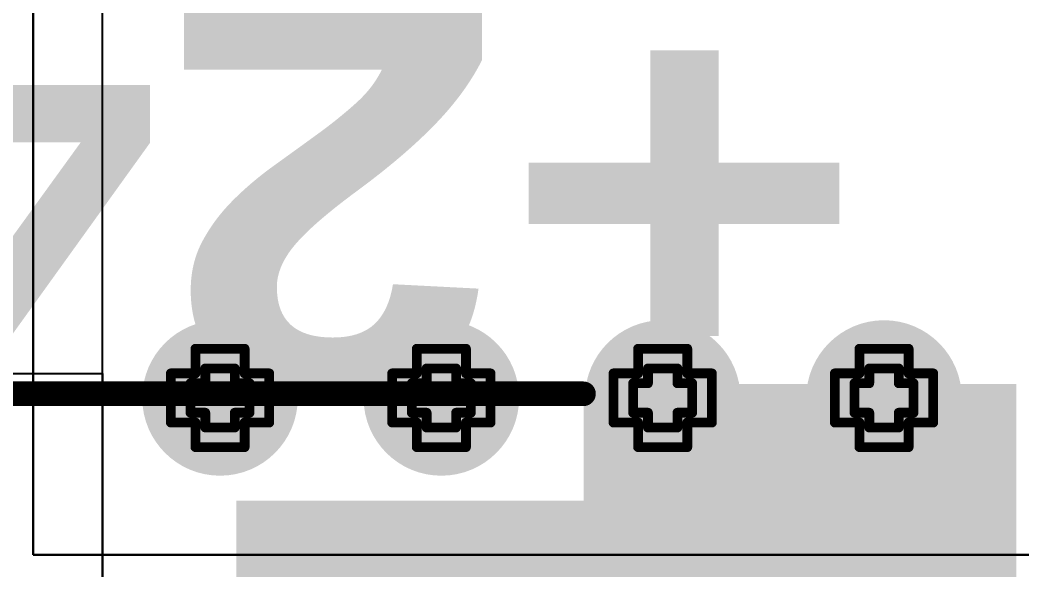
# Model space of a CAD drawing. Header units: inches. Extents: x -4 to 5258, y -4 to 5281.
# Drawn here: x 127.42 to 132.6, y 92.59 to 95.43 of the extents above; entities that cross this region are included whole.
import ezdxf

# ---------------------------------------------------------------- set-up
doc = ezdxf.new("R2010")
doc.units = ezdxf.units.IN
for name, color, linetype in [('Bottom Layer', 5, 'Continuous'), ('Bottom Solder', 6, 'Continuous'), ('Drill Drawing', 1, 'Continuous'), ('Layer 1', 16, 'Continuous'), ('Layer 2', 76, 'Continuous'), ('Top Layer', 1, 'Continuous'), ('Top Overlay', 2, 'Continuous'), ('Top Paste', 8, 'Continuous'), ('Top Solder', 216, 'Continuous'), ('Via Holes', 16, 'Continuous')]:
    doc.layers.add(name, color=color, linetype=linetype)
doc.styles.add('Arial Black_Bold', font='', dxfattribs={"height": 0.2})
doc.styles.get('Arial Black_Bold').set_extended_font_data('Arial Black', bold=True)

# ---------------------------------------------------------------- blocks, each defined once
blk = doc.blocks.new('SMB__232')
at = {"layer": 'Top Layer'}
blk.add_hatch(color=1, dxfattribs=at).paths.add_polyline_path([(0.9, -1.2), (0.9, 1.2), (3.7, 1.2), (3.7, -1.2)])
at = {"layer": 'Top Overlay'}
for points in [[(2.5909, 1.2446), (4.8261, 1.2446), (4.8261, 1.905), (2.5909, 1.905)], [(3.7338, -1.651), (4.826, -1.651), (4.826, 1.3462), (3.7338, 1.3462)]]:
    blk.add_hatch(color=2, dxfattribs=at).paths.add_polyline_path(points)
at = {"layer": 'Top Paste'}
blk.add_hatch(color=8, dxfattribs=at).paths.add_polyline_path([(0.9, -1.2), (0.9, 1.2), (3.7, 1.2), (3.7, -1.2)])
at = {"layer": 'Top Solder'}
blk.add_hatch(color=216, dxfattribs=at).paths.add_polyline_path([(0.7984, -1.3016), (0.7984, 1.3016), (3.8016, 1.3016), (3.8016, -1.3016)])
at = {"layer": 'Top Overlay'}
blk.add_lwpolyline([(-2.2098, 1.8542, 0.127, 0.127, 0), (2.5908, 1.8542, 0.127, 0.127, 0)], format="xyseb", dxfattribs=at)
blk.add_lwpolyline([(2.5591, 1.8542, 0.0635, 0.0635, 1), (2.6225, 1.8542, 0.0635, 0.0635, 1)], format="xyseb", close=True, dxfattribs=at)

msp = doc.modelspace()

# ---------------------------------------------------------------- hatches: boundary and pattern name
at = {"layer": 'Bottom Layer'}
h = msp.add_hatch(color=5, dxfattribs=at)
edge = h.paths.add_edge_path()
edge.add_arc((128.4562, 93.4737), 0.3, 0, 360)
h = msp.add_hatch(color=5, dxfattribs=at)
edge = h.paths.add_edge_path()
edge.add_arc((129.5992, 93.4737), 0.3, 0, 360)
h = msp.add_hatch(color=5, dxfattribs=at)
edge = h.paths.add_edge_path()
edge.add_arc((130.7422, 93.4737), 0.3, 0, 360)
h = msp.add_hatch(color=5, dxfattribs=at)
edge = h.paths.add_edge_path()
edge.add_arc((131.8852, 93.4737), 0.3, 0, 360)
at = {"layer": 'Bottom Solder'}
h = msp.add_hatch(color=6, dxfattribs=at)
edge = h.paths.add_edge_path()
edge.add_arc((128.4562, 93.4737), 0.4016, 0, 360)
h = msp.add_hatch(color=6, dxfattribs=at)
edge = h.paths.add_edge_path()
edge.add_arc((129.5992, 93.4737), 0.4016, 0, 360)
h = msp.add_hatch(color=6, dxfattribs=at)
edge = h.paths.add_edge_path()
edge.add_arc((130.7422, 93.4737), 0.4016, 0, 360)
h = msp.add_hatch(color=6, dxfattribs=at)
edge = h.paths.add_edge_path()
edge.add_arc((131.8852, 93.4737), 0.4016, 0, 360)
at = {"layer": 'Layer 1'}
h = msp.add_hatch(color=16, dxfattribs=at)
edge = h.paths.add_edge_path()
edge.add_arc((128.4562, 93.4737), 0.3, 0, 360)
h = msp.add_hatch(color=16, dxfattribs=at)
edge = h.paths.add_edge_path()
edge.add_arc((129.5992, 93.4737), 0.3, 0, 360)
h = msp.add_hatch(color=16, dxfattribs=at)
edge = h.paths.add_edge_path()
edge.add_arc((130.7422, 93.4737), 0.3, 0, 360)
h = msp.add_hatch(color=16, dxfattribs=at)
edge = h.paths.add_edge_path()
edge.add_arc((131.8852, 93.4737), 0.3, 0, 360)
at = {"layer": 'Layer 2'}
h = msp.add_hatch(color=76, dxfattribs=at)
edge = h.paths.add_edge_path()
edge.add_arc((128.4562, 93.4737), 0.3, 0, 360)
h = msp.add_hatch(color=76, dxfattribs=at)
edge = h.paths.add_edge_path()
edge.add_arc((129.5992, 93.4737), 0.3, 0, 360)
h = msp.add_hatch(color=76, dxfattribs=at)
edge = h.paths.add_edge_path()
edge.add_arc((130.7422, 93.4737), 0.3, 0, 360)
h = msp.add_hatch(color=76, dxfattribs=at)
edge = h.paths.add_edge_path()
edge.add_arc((131.8852, 93.4737), 0.3, 0, 360)
at = {"layer": 'Top Layer'}
h = msp.add_hatch(color=1, dxfattribs=at)
edge = h.paths.add_edge_path()
edge.add_arc((128.4562, 93.4737), 0.3, 0, 360)
h = msp.add_hatch(color=1, dxfattribs=at)
edge = h.paths.add_edge_path()
edge.add_arc((129.5992, 93.4737), 0.3, 0, 360)
h = msp.add_hatch(color=1, dxfattribs=at)
edge = h.paths.add_edge_path()
edge.add_arc((130.7422, 93.4737), 0.3, 0, 360)
h = msp.add_hatch(color=1, dxfattribs=at)
edge = h.paths.add_edge_path()
edge.add_arc((131.8852, 93.4737), 0.3, 0, 360)
at = {"layer": 'Top Solder'}
h = msp.add_hatch(color=216, dxfattribs=at)
edge = h.paths.add_edge_path()
edge.add_arc((128.4562, 93.4737), 0.4016, 0, 360)
h = msp.add_hatch(color=216, dxfattribs=at)
edge = h.paths.add_edge_path()
edge.add_arc((129.5992, 93.4737), 0.4016, 0, 360)
h = msp.add_hatch(color=216, dxfattribs=at)
edge = h.paths.add_edge_path()
edge.add_arc((130.7422, 93.4737), 0.4016, 0, 360)
h = msp.add_hatch(color=216, dxfattribs=at)
edge = h.paths.add_edge_path()
edge.add_arc((131.8852, 93.4737), 0.4016, 0, 360)
at = {"layer": 'Via Holes'}
h = msp.add_hatch(color=7, dxfattribs=at)
edge = h.paths.add_edge_path()
edge.add_arc((128.4562, 93.4737), 0.15, 0, 360)
h = msp.add_hatch(color=7, dxfattribs=at)
edge = h.paths.add_edge_path()
edge.add_arc((129.5992, 93.4737), 0.15, 0, 360)
h = msp.add_hatch(color=7, dxfattribs=at)
edge = h.paths.add_edge_path()
edge.add_arc((130.7422, 93.4737), 0.15, 0, 360)
h = msp.add_hatch(color=7, dxfattribs=at)
edge = h.paths.add_edge_path()
edge.add_arc((131.8852, 93.4737), 0.15, 0, 360)

# ---------------------------------------------------------------- linework, layer by layer
at = {"layer": 'Drill Drawing'}
for points in [[(128.3292, 93.6007, 0.0508, 0.0508, 0), (128.3292, 93.7277, 0.0508, 0.0508, 0)], [(128.3292, 93.7277, 0.0508, 0.0508, 0), (128.5832, 93.7277, 0.0508, 0.0508, 0)], [(128.5832, 93.6007, 0.0508, 0.0508, 0), (128.5832, 93.7277, 0.0508, 0.0508, 0)], [(129.4722, 93.6007, 0.0508, 0.0508, 0), (129.4722, 93.7277, 0.0508, 0.0508, 0)], [(129.4722, 93.7277, 0.0508, 0.0508, 0), (129.7262, 93.7277, 0.0508, 0.0508, 0)], [(129.7262, 93.6007, 0.0508, 0.0508, 0), (129.7262, 93.7277, 0.0508, 0.0508, 0)], [(130.6152, 93.6007, 0.0508, 0.0508, 0), (130.6152, 93.7277, 0.0508, 0.0508, 0)], [(130.6152, 93.7277, 0.0508, 0.0508, 0), (130.8692, 93.7277, 0.0508, 0.0508, 0)], [(130.8692, 93.6007, 0.0508, 0.0508, 0), (130.8692, 93.7277, 0.0508, 0.0508, 0)], [(131.7582, 93.6007, 0.0508, 0.0508, 0), (131.7582, 93.7277, 0.0508, 0.0508, 0)], [(131.7582, 93.7277, 0.0508, 0.0508, 0), (132.0122, 93.7277, 0.0508, 0.0508, 0)], [(132.0122, 93.6007, 0.0508, 0.0508, 0), (132.0122, 93.7277, 0.0508, 0.0508, 0)], [(128.2022, 93.3467, 0.0508, 0.0508, 0), (128.2022, 93.6007, 0.0508, 0.0508, 0)], [(128.2022, 93.6007, 0.0508, 0.0508, 0), (128.3292, 93.6007, 0.0508, 0.0508, 0)], [(128.38, 93.5499, 0.0508, 0.0508, 0), (128.38, 93.6261, 0.0508, 0.0508, 0)], [(128.38, 93.6261, 0.0508, 0.0508, 0), (128.5324, 93.6261, 0.0508, 0.0508, 0)], [(128.5324, 93.5499, 0.0508, 0.0508, 0), (128.5324, 93.6261, 0.0508, 0.0508, 0)], [(128.5832, 93.6007, 0.0508, 0.0508, 0), (128.7102, 93.6007, 0.0508, 0.0508, 0)], [(128.7102, 93.3467, 0.0508, 0.0508, 0), (128.7102, 93.6007, 0.0508, 0.0508, 0)], [(129.3452, 93.3467, 0.0508, 0.0508, 0), (129.3452, 93.6007, 0.0508, 0.0508, 0)], [(129.3452, 93.6007, 0.0508, 0.0508, 0), (129.4722, 93.6007, 0.0508, 0.0508, 0)], [(129.523, 93.5499, 0.0508, 0.0508, 0), (129.523, 93.6261, 0.0508, 0.0508, 0)], [(129.523, 93.6261, 0.0508, 0.0508, 0), (129.6754, 93.6261, 0.0508, 0.0508, 0)], [(129.6754, 93.5499, 0.0508, 0.0508, 0), (129.6754, 93.6261, 0.0508, 0.0508, 0)], [(129.7262, 93.6007, 0.0508, 0.0508, 0), (129.8532, 93.6007, 0.0508, 0.0508, 0)], [(129.8532, 93.3467, 0.0508, 0.0508, 0), (129.8532, 93.6007, 0.0508, 0.0508, 0)], [(130.4882, 93.3467, 0.0508, 0.0508, 0), (130.4882, 93.6007, 0.0508, 0.0508, 0)], [(130.4882, 93.6007, 0.0508, 0.0508, 0), (130.6152, 93.6007, 0.0508, 0.0508, 0)], [(130.666, 93.5499, 0.0508, 0.0508, 0), (130.666, 93.6261, 0.0508, 0.0508, 0)], [(130.666, 93.6261, 0.0508, 0.0508, 0), (130.8184, 93.6261, 0.0508, 0.0508, 0)], [(130.8184, 93.5499, 0.0508, 0.0508, 0), (130.8184, 93.6261, 0.0508, 0.0508, 0)], [(130.8692, 93.6007, 0.0508, 0.0508, 0), (130.9962, 93.6007, 0.0508, 0.0508, 0)], [(130.9962, 93.3467, 0.0508, 0.0508, 0), (130.9962, 93.6007, 0.0508, 0.0508, 0)], [(131.6312, 93.3467, 0.0508, 0.0508, 0), (131.6312, 93.6007, 0.0508, 0.0508, 0)], [(131.6312, 93.6007, 0.0508, 0.0508, 0), (131.7582, 93.6007, 0.0508, 0.0508, 0)], [(131.809, 93.5499, 0.0508, 0.0508, 0), (131.809, 93.6261, 0.0508, 0.0508, 0)], [(131.809, 93.6261, 0.0508, 0.0508, 0), (131.9614, 93.6261, 0.0508, 0.0508, 0)], [(131.9614, 93.5499, 0.0508, 0.0508, 0), (131.9614, 93.6261, 0.0508, 0.0508, 0)], [(132.0122, 93.6007, 0.0508, 0.0508, 0), (132.1392, 93.6007, 0.0508, 0.0508, 0)], [(132.1392, 93.3467, 0.0508, 0.0508, 0), (132.1392, 93.6007, 0.0508, 0.0508, 0)], [(128.3038, 93.3975, 0.0508, 0.0508, 0), (128.3038, 93.5499, 0.0508, 0.0508, 0)], [(128.3038, 93.5499, 0.0508, 0.0508, 0), (128.38, 93.5499, 0.0508, 0.0508, 0)], [(128.5324, 93.5499, 0.0508, 0.0508, 0), (128.6086, 93.5499, 0.0508, 0.0508, 0)], [(128.6086, 93.3975, 0.0508, 0.0508, 0), (128.6086, 93.5499, 0.0508, 0.0508, 0)], [(129.4468, 93.3975, 0.0508, 0.0508, 0), (129.4468, 93.5499, 0.0508, 0.0508, 0)], [(129.4468, 93.5499, 0.0508, 0.0508, 0), (129.523, 93.5499, 0.0508, 0.0508, 0)], [(129.6754, 93.5499, 0.0508, 0.0508, 0), (129.7516, 93.5499, 0.0508, 0.0508, 0)], [(129.7516, 93.3975, 0.0508, 0.0508, 0), (129.7516, 93.5499, 0.0508, 0.0508, 0)], [(130.5898, 93.3975, 0.0508, 0.0508, 0), (130.5898, 93.5499, 0.0508, 0.0508, 0)], [(130.5898, 93.5499, 0.0508, 0.0508, 0), (130.666, 93.5499, 0.0508, 0.0508, 0)], [(130.8184, 93.5499, 0.0508, 0.0508, 0), (130.8946, 93.5499, 0.0508, 0.0508, 0)], [(130.8946, 93.3975, 0.0508, 0.0508, 0), (130.8946, 93.5499, 0.0508, 0.0508, 0)], [(131.7328, 93.3975, 0.0508, 0.0508, 0), (131.7328, 93.5499, 0.0508, 0.0508, 0)], [(131.7328, 93.5499, 0.0508, 0.0508, 0), (131.809, 93.5499, 0.0508, 0.0508, 0)], [(131.9614, 93.5499, 0.0508, 0.0508, 0), (132.0376, 93.5499, 0.0508, 0.0508, 0)], [(132.0376, 93.3975, 0.0508, 0.0508, 0), (132.0376, 93.5499, 0.0508, 0.0508, 0)], [(128.3038, 93.3975, 0.0508, 0.0508, 0), (128.38, 93.3975, 0.0508, 0.0508, 0)], [(128.38, 93.3213, 0.0508, 0.0508, 0), (128.38, 93.3975, 0.0508, 0.0508, 0)], [(128.5324, 93.3975, 0.0508, 0.0508, 0), (128.6086, 93.3975, 0.0508, 0.0508, 0)], [(128.5324, 93.3213, 0.0508, 0.0508, 0), (128.5324, 93.3975, 0.0508, 0.0508, 0)], [(129.4468, 93.3975, 0.0508, 0.0508, 0), (129.523, 93.3975, 0.0508, 0.0508, 0)], [(129.523, 93.3213, 0.0508, 0.0508, 0), (129.523, 93.3975, 0.0508, 0.0508, 0)], [(129.6754, 93.3975, 0.0508, 0.0508, 0), (129.7516, 93.3975, 0.0508, 0.0508, 0)], [(129.6754, 93.3213, 0.0508, 0.0508, 0), (129.6754, 93.3975, 0.0508, 0.0508, 0)], [(130.5898, 93.3975, 0.0508, 0.0508, 0), (130.666, 93.3975, 0.0508, 0.0508, 0)], [(130.666, 93.3213, 0.0508, 0.0508, 0), (130.666, 93.3975, 0.0508, 0.0508, 0)], [(130.8184, 93.3975, 0.0508, 0.0508, 0), (130.8946, 93.3975, 0.0508, 0.0508, 0)], [(130.8184, 93.3213, 0.0508, 0.0508, 0), (130.8184, 93.3975, 0.0508, 0.0508, 0)], [(131.7328, 93.3975, 0.0508, 0.0508, 0), (131.809, 93.3975, 0.0508, 0.0508, 0)], [(131.809, 93.3213, 0.0508, 0.0508, 0), (131.809, 93.3975, 0.0508, 0.0508, 0)], [(131.9614, 93.3975, 0.0508, 0.0508, 0), (132.0376, 93.3975, 0.0508, 0.0508, 0)], [(131.9614, 93.3213, 0.0508, 0.0508, 0), (131.9614, 93.3975, 0.0508, 0.0508, 0)], [(128.2022, 93.3467, 0.0508, 0.0508, 0), (128.3292, 93.3467, 0.0508, 0.0508, 0)], [(128.3292, 93.2197, 0.0508, 0.0508, 0), (128.3292, 93.3467, 0.0508, 0.0508, 0)], [(128.38, 93.3213, 0.0508, 0.0508, 0), (128.5324, 93.3213, 0.0508, 0.0508, 0)], [(128.5832, 93.3467, 0.0508, 0.0508, 0), (128.7102, 93.3467, 0.0508, 0.0508, 0)], [(128.5832, 93.2197, 0.0508, 0.0508, 0), (128.5832, 93.3467, 0.0508, 0.0508, 0)], [(129.3452, 93.3467, 0.0508, 0.0508, 0), (129.4722, 93.3467, 0.0508, 0.0508, 0)], [(129.4722, 93.2197, 0.0508, 0.0508, 0), (129.4722, 93.3467, 0.0508, 0.0508, 0)], [(129.523, 93.3213, 0.0508, 0.0508, 0), (129.6754, 93.3213, 0.0508, 0.0508, 0)], [(129.7262, 93.3467, 0.0508, 0.0508, 0), (129.8532, 93.3467, 0.0508, 0.0508, 0)], [(129.7262, 93.2197, 0.0508, 0.0508, 0), (129.7262, 93.3467, 0.0508, 0.0508, 0)], [(130.4882, 93.3467, 0.0508, 0.0508, 0), (130.6152, 93.3467, 0.0508, 0.0508, 0)], [(130.6152, 93.2197, 0.0508, 0.0508, 0), (130.6152, 93.3467, 0.0508, 0.0508, 0)], [(130.666, 93.3213, 0.0508, 0.0508, 0), (130.8184, 93.3213, 0.0508, 0.0508, 0)], [(130.8692, 93.3467, 0.0508, 0.0508, 0), (130.9962, 93.3467, 0.0508, 0.0508, 0)], [(130.8692, 93.2197, 0.0508, 0.0508, 0), (130.8692, 93.3467, 0.0508, 0.0508, 0)], [(131.6312, 93.3467, 0.0508, 0.0508, 0), (131.7582, 93.3467, 0.0508, 0.0508, 0)], [(131.7582, 93.2197, 0.0508, 0.0508, 0), (131.7582, 93.3467, 0.0508, 0.0508, 0)], [(131.809, 93.3213, 0.0508, 0.0508, 0), (131.9614, 93.3213, 0.0508, 0.0508, 0)], [(132.0122, 93.3467, 0.0508, 0.0508, 0), (132.1392, 93.3467, 0.0508, 0.0508, 0)], [(132.0122, 93.2197, 0.0508, 0.0508, 0), (132.0122, 93.3467, 0.0508, 0.0508, 0)], [(128.3292, 93.2197, 0.0508, 0.0508, 0), (128.5832, 93.2197, 0.0508, 0.0508, 0)], [(129.4722, 93.2197, 0.0508, 0.0508, 0), (129.7262, 93.2197, 0.0508, 0.0508, 0)], [(130.6152, 93.2197, 0.0508, 0.0508, 0), (130.8692, 93.2197, 0.0508, 0.0508, 0)], [(131.7582, 93.2197, 0.0508, 0.0508, 0), (132.0122, 93.2197, 0.0508, 0.0508, 0)]]:
    msp.add_lwpolyline(points, format="xyseb", dxfattribs=at)
for points in [[(128.3165, 93.7277, 0.0254, 0.0254, 1), (128.3419, 93.7277, 0.0254, 0.0254, 1)], [(128.3165, 93.7277, 0.0254, 0.0254, 1), (128.3419, 93.7277, 0.0254, 0.0254, 1)], [(128.5705, 93.7277, 0.0254, 0.0254, 1), (128.5959, 93.7277, 0.0254, 0.0254, 1)], [(128.5705, 93.7277, 0.0254, 0.0254, 1), (128.5959, 93.7277, 0.0254, 0.0254, 1)], [(129.4595, 93.7277, 0.0254, 0.0254, 1), (129.4849, 93.7277, 0.0254, 0.0254, 1)], [(129.4595, 93.7277, 0.0254, 0.0254, 1), (129.4849, 93.7277, 0.0254, 0.0254, 1)], [(129.7135, 93.7277, 0.0254, 0.0254, 1), (129.7389, 93.7277, 0.0254, 0.0254, 1)], [(129.7135, 93.7277, 0.0254, 0.0254, 1), (129.7389, 93.7277, 0.0254, 0.0254, 1)], [(130.6025, 93.7277, 0.0254, 0.0254, 1), (130.6279, 93.7277, 0.0254, 0.0254, 1)], [(130.6025, 93.7277, 0.0254, 0.0254, 1), (130.6279, 93.7277, 0.0254, 0.0254, 1)], [(130.8565, 93.7277, 0.0254, 0.0254, 1), (130.8819, 93.7277, 0.0254, 0.0254, 1)], [(130.8565, 93.7277, 0.0254, 0.0254, 1), (130.8819, 93.7277, 0.0254, 0.0254, 1)], [(131.7455, 93.7277, 0.0254, 0.0254, 1), (131.7709, 93.7277, 0.0254, 0.0254, 1)], [(131.7455, 93.7277, 0.0254, 0.0254, 1), (131.7709, 93.7277, 0.0254, 0.0254, 1)], [(131.9995, 93.7277, 0.0254, 0.0254, 1), (132.0249, 93.7277, 0.0254, 0.0254, 1)], [(131.9995, 93.7277, 0.0254, 0.0254, 1), (132.0249, 93.7277, 0.0254, 0.0254, 1)], [(128.1895, 93.6007, 0.0254, 0.0254, 1), (128.2149, 93.6007, 0.0254, 0.0254, 1)], [(128.1895, 93.6007, 0.0254, 0.0254, 1), (128.2149, 93.6007, 0.0254, 0.0254, 1)], [(128.3165, 93.6007, 0.0254, 0.0254, 1), (128.3419, 93.6007, 0.0254, 0.0254, 1)], [(128.3165, 93.6007, 0.0254, 0.0254, 1), (128.3419, 93.6007, 0.0254, 0.0254, 1)], [(128.3673, 93.6261, 0.0254, 0.0254, 1), (128.3927, 93.6261, 0.0254, 0.0254, 1)], [(128.3673, 93.6261, 0.0254, 0.0254, 1), (128.3927, 93.6261, 0.0254, 0.0254, 1)], [(128.5197, 93.6261, 0.0254, 0.0254, 1), (128.5451, 93.6261, 0.0254, 0.0254, 1)], [(128.5197, 93.6261, 0.0254, 0.0254, 1), (128.5451, 93.6261, 0.0254, 0.0254, 1)], [(128.5705, 93.6007, 0.0254, 0.0254, 1), (128.5959, 93.6007, 0.0254, 0.0254, 1)], [(128.5705, 93.6007, 0.0254, 0.0254, 1), (128.5959, 93.6007, 0.0254, 0.0254, 1)], [(128.6975, 93.6007, 0.0254, 0.0254, 1), (128.7229, 93.6007, 0.0254, 0.0254, 1)], [(128.6975, 93.6007, 0.0254, 0.0254, 1), (128.7229, 93.6007, 0.0254, 0.0254, 1)], [(129.3325, 93.6007, 0.0254, 0.0254, 1), (129.3579, 93.6007, 0.0254, 0.0254, 1)], [(129.3325, 93.6007, 0.0254, 0.0254, 1), (129.3579, 93.6007, 0.0254, 0.0254, 1)], [(129.4595, 93.6007, 0.0254, 0.0254, 1), (129.4849, 93.6007, 0.0254, 0.0254, 1)], [(129.4595, 93.6007, 0.0254, 0.0254, 1), (129.4849, 93.6007, 0.0254, 0.0254, 1)], [(129.5103, 93.6261, 0.0254, 0.0254, 1), (129.5357, 93.6261, 0.0254, 0.0254, 1)], [(129.5103, 93.6261, 0.0254, 0.0254, 1), (129.5357, 93.6261, 0.0254, 0.0254, 1)], [(129.6627, 93.6261, 0.0254, 0.0254, 1), (129.6881, 93.6261, 0.0254, 0.0254, 1)], [(129.6627, 93.6261, 0.0254, 0.0254, 1), (129.6881, 93.6261, 0.0254, 0.0254, 1)], [(129.7135, 93.6007, 0.0254, 0.0254, 1), (129.7389, 93.6007, 0.0254, 0.0254, 1)], [(129.7135, 93.6007, 0.0254, 0.0254, 1), (129.7389, 93.6007, 0.0254, 0.0254, 1)], [(129.8405, 93.6007, 0.0254, 0.0254, 1), (129.8659, 93.6007, 0.0254, 0.0254, 1)], [(129.8405, 93.6007, 0.0254, 0.0254, 1), (129.8659, 93.6007, 0.0254, 0.0254, 1)], [(130.4755, 93.6007, 0.0254, 0.0254, 1), (130.5009, 93.6007, 0.0254, 0.0254, 1)], [(130.4755, 93.6007, 0.0254, 0.0254, 1), (130.5009, 93.6007, 0.0254, 0.0254, 1)], [(130.6025, 93.6007, 0.0254, 0.0254, 1), (130.6279, 93.6007, 0.0254, 0.0254, 1)], [(130.6025, 93.6007, 0.0254, 0.0254, 1), (130.6279, 93.6007, 0.0254, 0.0254, 1)], [(130.6533, 93.6261, 0.0254, 0.0254, 1), (130.6787, 93.6261, 0.0254, 0.0254, 1)], [(130.6533, 93.6261, 0.0254, 0.0254, 1), (130.6787, 93.6261, 0.0254, 0.0254, 1)], [(130.8057, 93.6261, 0.0254, 0.0254, 1), (130.8311, 93.6261, 0.0254, 0.0254, 1)], [(130.8057, 93.6261, 0.0254, 0.0254, 1), (130.8311, 93.6261, 0.0254, 0.0254, 1)], [(130.8565, 93.6007, 0.0254, 0.0254, 1), (130.8819, 93.6007, 0.0254, 0.0254, 1)], [(130.8565, 93.6007, 0.0254, 0.0254, 1), (130.8819, 93.6007, 0.0254, 0.0254, 1)], [(130.9835, 93.6007, 0.0254, 0.0254, 1), (131.0089, 93.6007, 0.0254, 0.0254, 1)], [(130.9835, 93.6007, 0.0254, 0.0254, 1), (131.0089, 93.6007, 0.0254, 0.0254, 1)], [(131.6185, 93.6007, 0.0254, 0.0254, 1), (131.6439, 93.6007, 0.0254, 0.0254, 1)], [(131.6185, 93.6007, 0.0254, 0.0254, 1), (131.6439, 93.6007, 0.0254, 0.0254, 1)], [(131.7455, 93.6007, 0.0254, 0.0254, 1), (131.7709, 93.6007, 0.0254, 0.0254, 1)], [(131.7455, 93.6007, 0.0254, 0.0254, 1), (131.7709, 93.6007, 0.0254, 0.0254, 1)], [(131.7963, 93.6261, 0.0254, 0.0254, 1), (131.8217, 93.6261, 0.0254, 0.0254, 1)], [(131.7963, 93.6261, 0.0254, 0.0254, 1), (131.8217, 93.6261, 0.0254, 0.0254, 1)], [(131.9487, 93.6261, 0.0254, 0.0254, 1), (131.9741, 93.6261, 0.0254, 0.0254, 1)], [(131.9487, 93.6261, 0.0254, 0.0254, 1), (131.9741, 93.6261, 0.0254, 0.0254, 1)], [(131.9995, 93.6007, 0.0254, 0.0254, 1), (132.0249, 93.6007, 0.0254, 0.0254, 1)], [(131.9995, 93.6007, 0.0254, 0.0254, 1), (132.0249, 93.6007, 0.0254, 0.0254, 1)], [(132.1265, 93.6007, 0.0254, 0.0254, 1), (132.1519, 93.6007, 0.0254, 0.0254, 1)], [(132.1265, 93.6007, 0.0254, 0.0254, 1), (132.1519, 93.6007, 0.0254, 0.0254, 1)], [(128.2911, 93.5499, 0.0254, 0.0254, 1), (128.3165, 93.5499, 0.0254, 0.0254, 1)], [(128.2911, 93.5499, 0.0254, 0.0254, 1), (128.3165, 93.5499, 0.0254, 0.0254, 1)], [(128.3673, 93.5499, 0.0254, 0.0254, 1), (128.3927, 93.5499, 0.0254, 0.0254, 1)], [(128.3673, 93.5499, 0.0254, 0.0254, 1), (128.3927, 93.5499, 0.0254, 0.0254, 1)], [(128.5197, 93.5499, 0.0254, 0.0254, 1), (128.5451, 93.5499, 0.0254, 0.0254, 1)], [(128.5197, 93.5499, 0.0254, 0.0254, 1), (128.5451, 93.5499, 0.0254, 0.0254, 1)], [(128.5959, 93.5499, 0.0254, 0.0254, 1), (128.6213, 93.5499, 0.0254, 0.0254, 1)], [(128.5959, 93.5499, 0.0254, 0.0254, 1), (128.6213, 93.5499, 0.0254, 0.0254, 1)], [(129.4341, 93.5499, 0.0254, 0.0254, 1), (129.4595, 93.5499, 0.0254, 0.0254, 1)], [(129.4341, 93.5499, 0.0254, 0.0254, 1), (129.4595, 93.5499, 0.0254, 0.0254, 1)], [(129.5103, 93.5499, 0.0254, 0.0254, 1), (129.5357, 93.5499, 0.0254, 0.0254, 1)], [(129.5103, 93.5499, 0.0254, 0.0254, 1), (129.5357, 93.5499, 0.0254, 0.0254, 1)], [(129.6627, 93.5499, 0.0254, 0.0254, 1), (129.6881, 93.5499, 0.0254, 0.0254, 1)], [(129.6627, 93.5499, 0.0254, 0.0254, 1), (129.6881, 93.5499, 0.0254, 0.0254, 1)], [(129.7389, 93.5499, 0.0254, 0.0254, 1), (129.7643, 93.5499, 0.0254, 0.0254, 1)], [(129.7389, 93.5499, 0.0254, 0.0254, 1), (129.7643, 93.5499, 0.0254, 0.0254, 1)], [(130.5771, 93.5499, 0.0254, 0.0254, 1), (130.6025, 93.5499, 0.0254, 0.0254, 1)], [(130.5771, 93.5499, 0.0254, 0.0254, 1), (130.6025, 93.5499, 0.0254, 0.0254, 1)], [(130.6533, 93.5499, 0.0254, 0.0254, 1), (130.6787, 93.5499, 0.0254, 0.0254, 1)], [(130.6533, 93.5499, 0.0254, 0.0254, 1), (130.6787, 93.5499, 0.0254, 0.0254, 1)], [(130.8057, 93.5499, 0.0254, 0.0254, 1), (130.8311, 93.5499, 0.0254, 0.0254, 1)], [(130.8057, 93.5499, 0.0254, 0.0254, 1), (130.8311, 93.5499, 0.0254, 0.0254, 1)], [(130.8819, 93.5499, 0.0254, 0.0254, 1), (130.9073, 93.5499, 0.0254, 0.0254, 1)], [(130.8819, 93.5499, 0.0254, 0.0254, 1), (130.9073, 93.5499, 0.0254, 0.0254, 1)], [(131.7201, 93.5499, 0.0254, 0.0254, 1), (131.7455, 93.5499, 0.0254, 0.0254, 1)], [(131.7201, 93.5499, 0.0254, 0.0254, 1), (131.7455, 93.5499, 0.0254, 0.0254, 1)], [(131.7963, 93.5499, 0.0254, 0.0254, 1), (131.8217, 93.5499, 0.0254, 0.0254, 1)], [(131.7963, 93.5499, 0.0254, 0.0254, 1), (131.8217, 93.5499, 0.0254, 0.0254, 1)], [(131.9487, 93.5499, 0.0254, 0.0254, 1), (131.9741, 93.5499, 0.0254, 0.0254, 1)], [(131.9487, 93.5499, 0.0254, 0.0254, 1), (131.9741, 93.5499, 0.0254, 0.0254, 1)], [(132.0249, 93.5499, 0.0254, 0.0254, 1), (132.0503, 93.5499, 0.0254, 0.0254, 1)], [(132.0249, 93.5499, 0.0254, 0.0254, 1), (132.0503, 93.5499, 0.0254, 0.0254, 1)], [(128.2911, 93.3975, 0.0254, 0.0254, 1), (128.3165, 93.3975, 0.0254, 0.0254, 1)], [(128.2911, 93.3975, 0.0254, 0.0254, 1), (128.3165, 93.3975, 0.0254, 0.0254, 1)], [(128.3673, 93.3975, 0.0254, 0.0254, 1), (128.3927, 93.3975, 0.0254, 0.0254, 1)], [(128.3673, 93.3975, 0.0254, 0.0254, 1), (128.3927, 93.3975, 0.0254, 0.0254, 1)], [(128.5197, 93.3975, 0.0254, 0.0254, 1), (128.5451, 93.3975, 0.0254, 0.0254, 1)], [(128.5197, 93.3975, 0.0254, 0.0254, 1), (128.5451, 93.3975, 0.0254, 0.0254, 1)], [(128.5959, 93.3975, 0.0254, 0.0254, 1), (128.6213, 93.3975, 0.0254, 0.0254, 1)], [(128.5959, 93.3975, 0.0254, 0.0254, 1), (128.6213, 93.3975, 0.0254, 0.0254, 1)], [(129.4341, 93.3975, 0.0254, 0.0254, 1), (129.4595, 93.3975, 0.0254, 0.0254, 1)], [(129.4341, 93.3975, 0.0254, 0.0254, 1), (129.4595, 93.3975, 0.0254, 0.0254, 1)], [(129.5103, 93.3975, 0.0254, 0.0254, 1), (129.5357, 93.3975, 0.0254, 0.0254, 1)], [(129.5103, 93.3975, 0.0254, 0.0254, 1), (129.5357, 93.3975, 0.0254, 0.0254, 1)], [(129.6627, 93.3975, 0.0254, 0.0254, 1), (129.6881, 93.3975, 0.0254, 0.0254, 1)], [(129.6627, 93.3975, 0.0254, 0.0254, 1), (129.6881, 93.3975, 0.0254, 0.0254, 1)], [(129.7389, 93.3975, 0.0254, 0.0254, 1), (129.7643, 93.3975, 0.0254, 0.0254, 1)], [(129.7389, 93.3975, 0.0254, 0.0254, 1), (129.7643, 93.3975, 0.0254, 0.0254, 1)], [(130.5771, 93.3975, 0.0254, 0.0254, 1), (130.6025, 93.3975, 0.0254, 0.0254, 1)], [(130.5771, 93.3975, 0.0254, 0.0254, 1), (130.6025, 93.3975, 0.0254, 0.0254, 1)], [(130.6533, 93.3975, 0.0254, 0.0254, 1), (130.6787, 93.3975, 0.0254, 0.0254, 1)], [(130.6533, 93.3975, 0.0254, 0.0254, 1), (130.6787, 93.3975, 0.0254, 0.0254, 1)], [(130.8057, 93.3975, 0.0254, 0.0254, 1), (130.8311, 93.3975, 0.0254, 0.0254, 1)], [(130.8057, 93.3975, 0.0254, 0.0254, 1), (130.8311, 93.3975, 0.0254, 0.0254, 1)], [(130.8819, 93.3975, 0.0254, 0.0254, 1), (130.9073, 93.3975, 0.0254, 0.0254, 1)], [(130.8819, 93.3975, 0.0254, 0.0254, 1), (130.9073, 93.3975, 0.0254, 0.0254, 1)], [(131.7201, 93.3975, 0.0254, 0.0254, 1), (131.7455, 93.3975, 0.0254, 0.0254, 1)], [(131.7201, 93.3975, 0.0254, 0.0254, 1), (131.7455, 93.3975, 0.0254, 0.0254, 1)], [(131.7963, 93.3975, 0.0254, 0.0254, 1), (131.8217, 93.3975, 0.0254, 0.0254, 1)], [(131.7963, 93.3975, 0.0254, 0.0254, 1), (131.8217, 93.3975, 0.0254, 0.0254, 1)], [(131.9487, 93.3975, 0.0254, 0.0254, 1), (131.9741, 93.3975, 0.0254, 0.0254, 1)], [(131.9487, 93.3975, 0.0254, 0.0254, 1), (131.9741, 93.3975, 0.0254, 0.0254, 1)], [(132.0249, 93.3975, 0.0254, 0.0254, 1), (132.0503, 93.3975, 0.0254, 0.0254, 1)], [(132.0249, 93.3975, 0.0254, 0.0254, 1), (132.0503, 93.3975, 0.0254, 0.0254, 1)], [(128.1895, 93.3467, 0.0254, 0.0254, 1), (128.2149, 93.3467, 0.0254, 0.0254, 1)], [(128.1895, 93.3467, 0.0254, 0.0254, 1), (128.2149, 93.3467, 0.0254, 0.0254, 1)], [(128.3165, 93.3467, 0.0254, 0.0254, 1), (128.3419, 93.3467, 0.0254, 0.0254, 1)], [(128.3165, 93.3467, 0.0254, 0.0254, 1), (128.3419, 93.3467, 0.0254, 0.0254, 1)], [(128.3673, 93.3213, 0.0254, 0.0254, 1), (128.3927, 93.3213, 0.0254, 0.0254, 1)], [(128.3673, 93.3213, 0.0254, 0.0254, 1), (128.3927, 93.3213, 0.0254, 0.0254, 1)], [(128.5197, 93.3213, 0.0254, 0.0254, 1), (128.5451, 93.3213, 0.0254, 0.0254, 1)], [(128.5197, 93.3213, 0.0254, 0.0254, 1), (128.5451, 93.3213, 0.0254, 0.0254, 1)], [(128.5705, 93.3467, 0.0254, 0.0254, 1), (128.5959, 93.3467, 0.0254, 0.0254, 1)], [(128.5705, 93.3467, 0.0254, 0.0254, 1), (128.5959, 93.3467, 0.0254, 0.0254, 1)], [(128.6975, 93.3467, 0.0254, 0.0254, 1), (128.7229, 93.3467, 0.0254, 0.0254, 1)], [(128.6975, 93.3467, 0.0254, 0.0254, 1), (128.7229, 93.3467, 0.0254, 0.0254, 1)], [(129.3325, 93.3467, 0.0254, 0.0254, 1), (129.3579, 93.3467, 0.0254, 0.0254, 1)], [(129.3325, 93.3467, 0.0254, 0.0254, 1), (129.3579, 93.3467, 0.0254, 0.0254, 1)], [(129.4595, 93.3467, 0.0254, 0.0254, 1), (129.4849, 93.3467, 0.0254, 0.0254, 1)], [(129.4595, 93.3467, 0.0254, 0.0254, 1), (129.4849, 93.3467, 0.0254, 0.0254, 1)], [(129.5103, 93.3213, 0.0254, 0.0254, 1), (129.5357, 93.3213, 0.0254, 0.0254, 1)], [(129.5103, 93.3213, 0.0254, 0.0254, 1), (129.5357, 93.3213, 0.0254, 0.0254, 1)], [(129.6627, 93.3213, 0.0254, 0.0254, 1), (129.6881, 93.3213, 0.0254, 0.0254, 1)], [(129.6627, 93.3213, 0.0254, 0.0254, 1), (129.6881, 93.3213, 0.0254, 0.0254, 1)], [(129.7135, 93.3467, 0.0254, 0.0254, 1), (129.7389, 93.3467, 0.0254, 0.0254, 1)], [(129.7135, 93.3467, 0.0254, 0.0254, 1), (129.7389, 93.3467, 0.0254, 0.0254, 1)], [(129.8405, 93.3467, 0.0254, 0.0254, 1), (129.8659, 93.3467, 0.0254, 0.0254, 1)], [(129.8405, 93.3467, 0.0254, 0.0254, 1), (129.8659, 93.3467, 0.0254, 0.0254, 1)], [(130.4755, 93.3467, 0.0254, 0.0254, 1), (130.5009, 93.3467, 0.0254, 0.0254, 1)], [(130.4755, 93.3467, 0.0254, 0.0254, 1), (130.5009, 93.3467, 0.0254, 0.0254, 1)], [(130.6025, 93.3467, 0.0254, 0.0254, 1), (130.6279, 93.3467, 0.0254, 0.0254, 1)], [(130.6025, 93.3467, 0.0254, 0.0254, 1), (130.6279, 93.3467, 0.0254, 0.0254, 1)], [(130.6533, 93.3213, 0.0254, 0.0254, 1), (130.6787, 93.3213, 0.0254, 0.0254, 1)], [(130.6533, 93.3213, 0.0254, 0.0254, 1), (130.6787, 93.3213, 0.0254, 0.0254, 1)], [(130.8057, 93.3213, 0.0254, 0.0254, 1), (130.8311, 93.3213, 0.0254, 0.0254, 1)], [(130.8057, 93.3213, 0.0254, 0.0254, 1), (130.8311, 93.3213, 0.0254, 0.0254, 1)], [(130.8565, 93.3467, 0.0254, 0.0254, 1), (130.8819, 93.3467, 0.0254, 0.0254, 1)], [(130.8565, 93.3467, 0.0254, 0.0254, 1), (130.8819, 93.3467, 0.0254, 0.0254, 1)], [(130.9835, 93.3467, 0.0254, 0.0254, 1), (131.0089, 93.3467, 0.0254, 0.0254, 1)], [(130.9835, 93.3467, 0.0254, 0.0254, 1), (131.0089, 93.3467, 0.0254, 0.0254, 1)], [(131.6185, 93.3467, 0.0254, 0.0254, 1), (131.6439, 93.3467, 0.0254, 0.0254, 1)], [(131.6185, 93.3467, 0.0254, 0.0254, 1), (131.6439, 93.3467, 0.0254, 0.0254, 1)], [(131.7455, 93.3467, 0.0254, 0.0254, 1), (131.7709, 93.3467, 0.0254, 0.0254, 1)], [(131.7455, 93.3467, 0.0254, 0.0254, 1), (131.7709, 93.3467, 0.0254, 0.0254, 1)], [(131.7963, 93.3213, 0.0254, 0.0254, 1), (131.8217, 93.3213, 0.0254, 0.0254, 1)], [(131.7963, 93.3213, 0.0254, 0.0254, 1), (131.8217, 93.3213, 0.0254, 0.0254, 1)], [(131.9487, 93.3213, 0.0254, 0.0254, 1), (131.9741, 93.3213, 0.0254, 0.0254, 1)], [(131.9487, 93.3213, 0.0254, 0.0254, 1), (131.9741, 93.3213, 0.0254, 0.0254, 1)], [(131.9995, 93.3467, 0.0254, 0.0254, 1), (132.0249, 93.3467, 0.0254, 0.0254, 1)], [(131.9995, 93.3467, 0.0254, 0.0254, 1), (132.0249, 93.3467, 0.0254, 0.0254, 1)], [(132.1265, 93.3467, 0.0254, 0.0254, 1), (132.1519, 93.3467, 0.0254, 0.0254, 1)], [(132.1265, 93.3467, 0.0254, 0.0254, 1), (132.1519, 93.3467, 0.0254, 0.0254, 1)], [(128.3165, 93.2197, 0.0254, 0.0254, 1), (128.3419, 93.2197, 0.0254, 0.0254, 1)], [(128.3165, 93.2197, 0.0254, 0.0254, 1), (128.3419, 93.2197, 0.0254, 0.0254, 1)], [(128.5705, 93.2197, 0.0254, 0.0254, 1), (128.5959, 93.2197, 0.0254, 0.0254, 1)], [(128.5705, 93.2197, 0.0254, 0.0254, 1), (128.5959, 93.2197, 0.0254, 0.0254, 1)], [(129.4595, 93.2197, 0.0254, 0.0254, 1), (129.4849, 93.2197, 0.0254, 0.0254, 1)], [(129.4595, 93.2197, 0.0254, 0.0254, 1), (129.4849, 93.2197, 0.0254, 0.0254, 1)], [(129.7135, 93.2197, 0.0254, 0.0254, 1), (129.7389, 93.2197, 0.0254, 0.0254, 1)], [(129.7135, 93.2197, 0.0254, 0.0254, 1), (129.7389, 93.2197, 0.0254, 0.0254, 1)], [(130.6025, 93.2197, 0.0254, 0.0254, 1), (130.6279, 93.2197, 0.0254, 0.0254, 1)], [(130.6025, 93.2197, 0.0254, 0.0254, 1), (130.6279, 93.2197, 0.0254, 0.0254, 1)], [(130.8565, 93.2197, 0.0254, 0.0254, 1), (130.8819, 93.2197, 0.0254, 0.0254, 1)], [(130.8565, 93.2197, 0.0254, 0.0254, 1), (130.8819, 93.2197, 0.0254, 0.0254, 1)], [(131.7455, 93.2197, 0.0254, 0.0254, 1), (131.7709, 93.2197, 0.0254, 0.0254, 1)], [(131.7455, 93.2197, 0.0254, 0.0254, 1), (131.7709, 93.2197, 0.0254, 0.0254, 1)], [(131.9995, 93.2197, 0.0254, 0.0254, 1), (132.0249, 93.2197, 0.0254, 0.0254, 1)], [(131.9995, 93.2197, 0.0254, 0.0254, 1), (132.0249, 93.2197, 0.0254, 0.0254, 1)]]:
    msp.add_lwpolyline(points, format="xyseb", close=True, dxfattribs=at)
at = {"layer": 'Layer 1'}
for p, q in [((127.491, 92.6636), (127.491, 103.2427)), ((127.491, 103.2427), (127.491, 92.6636)), ((136.474, 92.6636), (127.491, 92.6636)), ((127.491, 92.6636), (143.356, 92.6636))]:
    msp.add_line(p, q, dxfattribs=at)
at = {"layer": 'Top Layer'}
for p, q in [((127.8499, 89.5113), (127.8499, 105.2954)), ((119.618, 93.6007), (127.8499, 93.6007)), ((127.8499, 93.6007), (127.8499, 89.5113))]:
    msp.add_line(p, q, dxfattribs=at)

# ---------------------------------------------------------------- block references
msp.add_blockref('SMB__232', (127.7426, 91.6411))

# ---------------------------------------------------------------- texts
at = {"layer": 'Top Overlay', "style": 'Arial Black_Bold'}
msp.add_text('+24V', height=2, rotation=180, dxfattribs=at).set_placement((131.7882, 95.4978))

doc.saveas('drawing.dxf')
